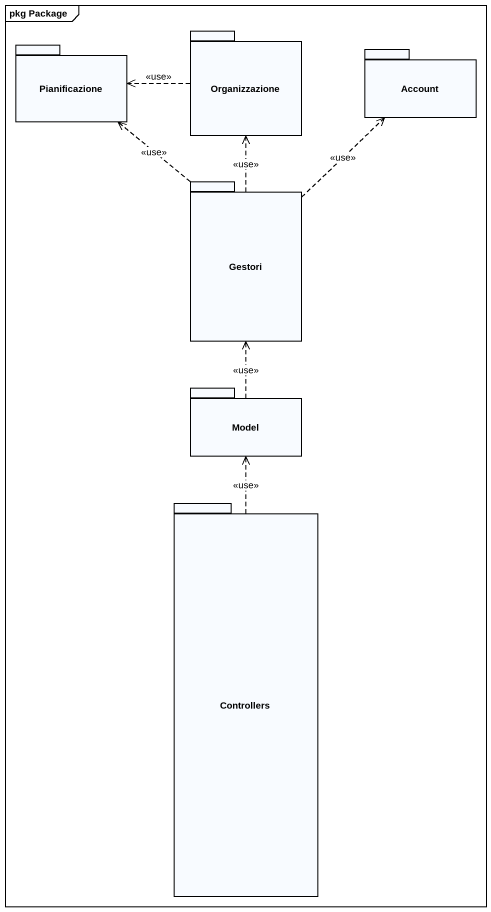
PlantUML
@startuml
mainframe pkg Package
package Pianificazione {
}
package Organizzazione {
}
package Account {
}
package Gestori {
}
package Model {
}
package Controllers {
}
Organizzazione .left.> Pianificazione : <<use>>
Gestori .up.> Pianificazione : <<use>>
Gestori .up.> Organizzazione : <<use>>
Gestori .up.> Account : <<use>>
Model .up.> Gestori : <<use>>
Controllers .up.> Model : <<use>>
@enduml
